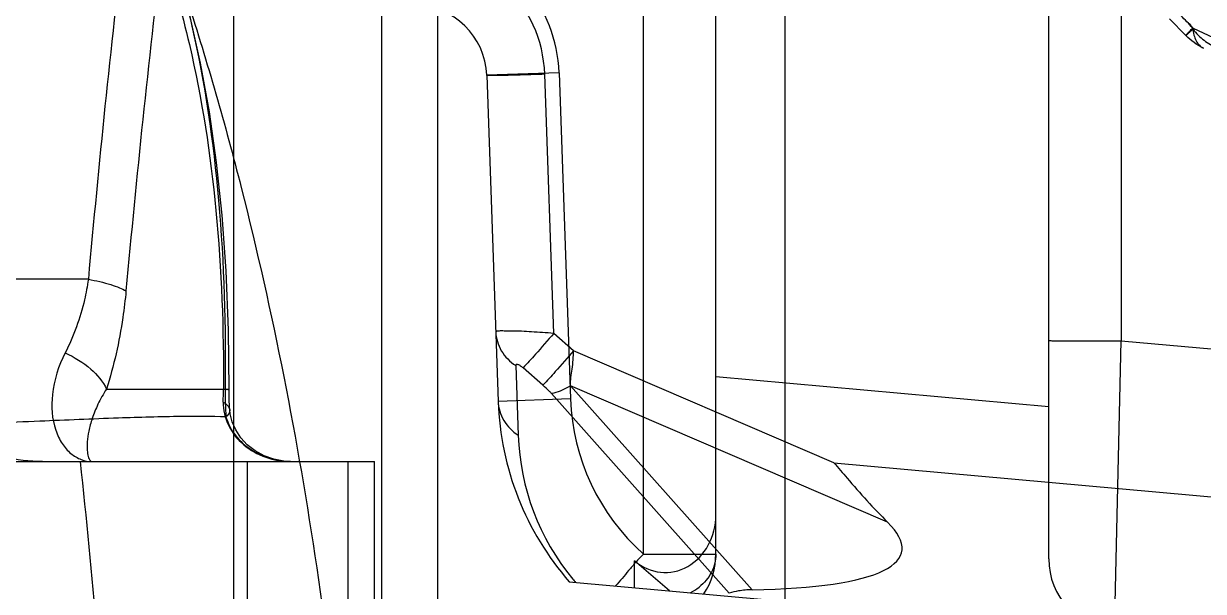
# Model space of a CAD drawing. Header units: millimetres. Extents: x 28656 to 29764, y -21384 to -20601.
# Drawn here: x 29222.55 to 29230.87, y -21155.97 to -21151.97 of the extents above; entities that cross this region are included whole.
import ezdxf

# ---------------------------------------------------------------- set-up
doc = ezdxf.new("R2010")
doc.units = ezdxf.units.MM
doc.header["$LTSCALE"] = 8
doc.layers.add('Cav-cor', color=30, linetype='Continuous')
doc.layers.add('dim', color=3, linetype='Continuous', lineweight=15)

# ---------------------------------------------------------------- blocks, each defined once
blk = doc.blocks.new('20160903.083224')
at = {"layer": 'Cav-cor', "color": 241}
for p, q in [((0.8933, -6.4863), (0.8933, 19.5137)), ((3.7363, -6.4863), (3.7363, 19.5137)), ((-0.1533, 18.0947), (-0.1533, -4.9053)), ((2.7373, -0.7267), (2.7373, 7.8297)), ((3.2473, -0.7267), (3.2473, 7.8297)), ((5.5933, -0.7602), (5.5933, 7.8297)), ((6.1033, 7.8297), (6.1033, 0.776)), ((1.2861, 3.1377), (1.2861, -6.4863)), ((6.4457, 3.0444), (6.5597, 2.9258)), ((2.1422, 2.6633), (1.6325, 2.6455)), ((2.1422, 2.6633), (2.2225, 0.3655)), ((1.6325, 2.6455), (1.7128, 0.3477)), ((2.1051, 0.8275), (2.0414, 2.6526)), ((-1.1756, 1.2086), (-4.8658, 1.2086)), ((2.2449, 0.7055), (2.1051, 0.8275)), ((6.0577, -1.2681), (6.1034, 0.776)), ((6.1033, 0.776), (14.9155, -0.0167)), ((4.0787, -0.0836), (2.2449, 0.7055)), ((1.8369, 0.6008), (1.854, 0.1102)), ((2.0284, 0.4618), (1.8886, 0.5837)), ((5.5933, 0.3098), (3.2473, 0.5208)), ((-1.0481, 0.4347), (-0.2232, 0.4347)), ((4.458, -0.5028), (2.2237, 0.4586)), ((3.5031, -0.9787), (2.2237, 0.4586)), ((2.2225, 0.3655), (1.7128, 0.3477)), ((3.3414, -1.0032), (2.0891, 0.4037)), ((-7.5286, -0.0753), (0.8424, -0.0753)), ((-0.0538, -4.9053), (-0.0538, -0.0753)), ((0.6558, -4.9053), (0.6558, -0.0753)), ((0.8424, -4.9053), (0.8424, -0.0753)), ((4.0787, -0.0836), (13.1382, -0.8985)), ((2.7373, -0.7267), (3.2473, -0.7267)), ((2.9201, -0.9859), (2.6748, -0.7744)), ((2.6748, -0.9638), (2.6748, -0.7744)), ((2.2145, -0.9224), (15.223, -2.0926))]:
    blk.add_line(p, q, dxfattribs=at)
for points in [[(-0.1841, 0.4323), (-0.1879, 0.8496), (-0.2042, 1.2686), (-0.2321, 1.6611), (-0.2713, 2.0324), (-0.3218, 2.3876), (-0.3841, 2.7316), (-0.4594, 3.0683), (-0.5492, 3.4012), (-0.6455, 3.7046)], [(-0.1794, 0.2898), (-0.1808, 0.3108), (-0.1832, 0.3643), (-0.1842, 0.4176), (-0.1842, 0.4323)], [(0.2492, -0.0753), (0.2032, -0.0728), (0.1309, -0.0592), (0.0626, -0.0346), (0, 0), (-0.055, 0.043), (-0.101, 0.0928), (-0.1368, 0.1473), (-0.1618, 0.2041), (-0.176, 0.2607), (-0.1794, 0.2898)]]:
    blk.add_lwpolyline(points, dxfattribs=at)
for centre, radius, start, end in [((89.1418, -6.8714), 90.6781, 173.339861, 174.887791), ((1.1228, 2.6277), 1.02, 2, 77.20078), ((87.0157, -6.8756), 88.2893, 173.225054, 174.799809), ((1.1239, 2.6206), 0.918, 2.0004, 89.9996), ((1.1228, 2.6277), 0.51, 2, 90), ((-13.7542, -16.4772), 28.1637, 43.69499, 43.94122), ((14.0815, 8.4432), 9.2604, 215.9272, 216.22358), ((-7.8824, 0.5114), 7.6596, 358.74623, 359.42629), ((2.0924, 0.4045), 2.3038, 179.35186, 184.1194), ((3.7515, 0.4189), 2.04, 182, 221.11017), ((3.7515, 0.4189), 1.53, 182, 228.47974), ((3.5349, 0.1685), 1.6819, 181.98814, 219.57043), ((2.7373, -0.7267), 0.51, 326.55915, 0), ((6.1033, -0.7602), 0.51, 180.00008, 264.86001), ((3.535, 0.1677), 1.6815, 219.5483, 220.59319), ((2.9058, -0.6764), 0.3608, 296.56317, 308.21678)]:
    blk.add_arc(centre, radius, start, end, dxfattribs=at)
for centre, major_axis, ratio, start_param, end_param in [((2.8903, -0.4503), (0, 0.4065), 0.878316, 2.49338, 4.712389), ((-0.9308, 0.3846), (5.4882, -1.0942), 0.148489, 5.681952, 6.50568)]:
    blk.add_ellipse(centre, major_axis=major_axis, ratio=ratio, start_param=start_param, end_param=end_param, dxfattribs=at)
for points, knots in [([(1.113, 10.9263), (1.7886, 10.6684), (3.1108, 10.0718), (4.9722, 8.9481), (6.7088, 7.642), (8.3392, 6.207), (9.8639, 4.6596), (11.2581, 2.993), (12.5021, 1.2115), (13.2278, -0.042), (13.5685, -0.6802)], [0, 0, 0, 0, 0.124972, 0.249956, 0.374961, 0.499976, 0.624988, 0.749993, 0.874994, 1, 1, 1, 1]), ([(-1.528, 5.6877), (-1.3219, 5.2818), (-0.935, 4.4564), (-0.4607, 3.1737), (-0.0856, 1.8591), (0.2127, 0.5253), (0.4444, -0.8218), (0.6704, -2.6298), (0.7566, -3.9949), (0.7839, -4.9053)], [0, 0, 0, 0, 0.124976, 0.249957, 0.374954, 0.499962, 0.624977, 0.749996, 1, 1, 1, 1]), ([(-0.646, 3.7049), (-0.5668, 3.4713), (-0.3888, 2.8333), (-0.2303, 1.7353), (-0.2062, 0.8752), (-0.2112, 0.4306)], [0, 0, 0, 0, 0.223088, 0.59789, 1, 1, 1, 1]), ([(-0.6571, 3.5398), (-0.581, 3.3173), (-0.4092, 2.7106), (-0.2503, 1.6699), (-0.2212, 0.8548), (-0.2232, 0.4347)], [0, 0, 0, 0, 0.224088, 0.599735, 1, 1, 1, 1]), ([(6.5599, 2.9255), (6.5596, 2.9258), (6.5609, 2.9277), (6.5625, 2.9303), (6.5666, 2.9349), (6.5748, 2.9437), (6.5893, 2.9586), (6.6017, 2.9714), (6.6089, 2.9788)], [0, 0, 0, 0, 0.018742, 0.067783, 0.148279, 0.260103, 0.573797, 1, 1, 1, 1]), ([(6.611, 2.9709), (6.6034, 2.9648), (6.5907, 2.9537), (6.5766, 2.94), (6.5685, 2.9321), (6.5642, 2.9281), (6.562, 2.9264), (6.5602, 2.9252), (6.5599, 2.9255)], [0, 0, 0, 0, 0.427388, 0.741311, 0.853089, 0.933307, 0.981793, 1, 1, 1, 1]), ([(6.6089, 2.9788), (6.6103, 2.9621), (6.6151, 2.931), (6.6302, 2.8892), (6.6527, 2.8567), (6.6731, 2.8421), (6.6836, 2.8372)], [0, 0, 0, 0, 0.299948, 0.561969, 0.79081, 1, 1, 1, 1]), ([(6.6104, 2.9773), (7.3675, 2.6279), (8.4738, 2.0741), (9.8608, 1.2282), (10.8178, 0.559), (11.7065, -0.1461), (12.5395, -0.8751), (13.3326, -1.6177), (13.8441, -2.1221), (14.0946, -2.3761)], [0, 0, 0, 0, 0.270102, 0.400043, 0.525948, 0.648111, 0.767342, 0.88442, 1, 1, 1, 1]), ([(6.611, 2.9709), (6.6327, 2.9412), (6.6844, 2.888), (6.7497, 2.8526), (6.7837, 2.8405)], [0, 0, 0, 0, 0.504395, 1, 1, 1, 1]), ([(2.0414, 2.6526), (2.0149, 2.6517), (1.9628, 2.65), (1.8871, 2.6477), (1.8173, 2.6459), (1.7561, 2.6446), (1.7116, 2.644), (1.6821, 2.6438), (1.6649, 2.6438), (1.6517, 2.6441), (1.6412, 2.6441), (1.6366, 2.645), (1.6326, 2.6448), (1.6325, 2.6455)], [0, 0, 0, 0, 0.194459, 0.3823, 0.555161, 0.706585, 0.830864, 0.881368, 0.923393, 0.956461, 0.980336, 0.994859, 1, 1, 1, 1]), ([(-1.1756, 1.2086), (-1.1825, 1.1601), (-1.2161, 0.9814), (-1.2785, 0.8081), (-1.3387, 0.6897)], [0, 0, 0, 0, 0.269305, 1, 1, 1, 1]), ([(-1.1756, 1.2086), (-1.1218, 1.1988), (-1.0472, 1.1823), (-0.9594, 1.1519), (-0.9245, 1.1354), (-0.9103, 1.1265)], [0, 0, 0, 0, 0.587543, 0.819216, 1, 1, 1, 1]), ([(-0.9102, 1.1265), (-0.9159, 1.0638), (-0.9435, 0.83), (-0.9952, 0.5988), (-1.0481, 0.4347)], [0, 0, 0, 0, 0.26761, 1, 1, 1, 1]), ([(2.1051, 0.8275), (2.0786, 0.8302), (2.0264, 0.8336), (1.9505, 0.8379), (1.8806, 0.8433), (1.8191, 0.8444), (1.7688, 0.8438), (1.7345, 0.8447), (1.7143, 0.8441), (1.7043, 0.8425), (1.6988, 0.841), (1.6956, 0.8391), (1.6956, 0.8382)], [0, 0, 0, 0, 0.194214, 0.38167, 0.55434, 0.705536, 0.829751, 0.921935, 0.954782, 0.978519, 0.993367, 1, 1, 1, 1]), ([(1.6956, 0.8383), (1.6973, 0.792), (1.7262, 0.6968), (1.7962, 0.6273), (1.8369, 0.6008)], [0, 0, 0, 0, 0.487602, 1, 1, 1, 1]), ([(2.1051, 0.8275), (2.0621, 0.7782), (1.9903, 0.6966), (1.9181, 0.6154), (1.8886, 0.5837)], [0, 0, 0, 0, 0.601883, 1, 1, 1, 1]), ([(5.5933, 0.7774), (5.5933, 0.7771), (5.5946, 0.777), (5.5961, 0.7767), (5.5993, 0.7766), (5.6057, 0.7763), (5.6169, 0.7761), (5.6337, 0.776), (5.655, 0.776), (5.6807, 0.7761), (5.7104, 0.7761), (5.7573, 0.7761), (5.8236, 0.7761), (5.9107, 0.7761), (6.0051, 0.7761), (6.0702, 0.776), (6.1033, 0.776)], [0, 0, 0, 0, 0.001335, 0.004992, 0.011022, 0.019418, 0.043241, 0.076304, 0.118262, 0.168688, 0.227145, 0.293057, 0.44452, 0.617343, 0.80511, 1, 1, 1, 1]), ([(-1.3387, 0.6897), (-1.3852, 0.5986), (-1.4447, 0.4176), (-1.4301, 0.1893), (-1.3662, 0.052), (-1.3042, -0.0202), (-1.2303, -0.0649), (-1.176, -0.0752), (-1.1499, -0.0753)], [0, 0, 0, 0, 0.334376, 0.60838, 0.722877, 0.823884, 0.91474, 1, 1, 1, 1]), ([(-1.3387, 0.6897), (-1.2739, 0.6606), (-1.1606, 0.5921), (-1.0729, 0.4891), (-1.0481, 0.4347)], [0, 0, 0, 0, 0.543474, 1, 1, 1, 1]), ([(2.2449, 0.7055), (2.2019, 0.6563), (2.1301, 0.5747), (2.0579, 0.4935), (2.0284, 0.4618)], [0, 0, 0, 0, 0.601883, 1, 1, 1, 1]), ([(2.2237, 0.4586), (2.2212, 0.4979), (2.2369, 0.5801), (2.2438, 0.6623), (2.2449, 0.7055)], [0, 0, 0, 0, 0.476033, 1, 1, 1, 1]), ([(1.8886, 0.5837), (1.8831, 0.5886), (1.8721, 0.5973), (1.8577, 0.6059), (1.8472, 0.6092), (1.841, 0.6092), (1.8371, 0.6056), (1.8368, 0.6024), (1.8369, 0.6008)], [0, 0, 0, 0, 0.343387, 0.652356, 0.772146, 0.858173, 0.924737, 1, 1, 1, 1]), ([(-1.0481, 0.4347), (-1.0702, 0.4005), (-1.1078, 0.3334), (-1.1486, 0.2336), (-1.1729, 0.1444), (-1.1841, 0.0688), (-1.185, 0.0085), (-1.1796, -0.0315), (-1.1714, -0.0547), (-1.1643, -0.0678), (-1.1555, -0.0752), (-1.1499, -0.0753)], [0, 0, 0, 0, 0.22265, 0.419358, 0.587846, 0.726885, 0.836341, 0.916601, 0.946262, 0.969423, 1, 1, 1, 1]), ([(-0.2231, 0.4347), (-0.2175, 0.4345), (-0.2078, 0.4342), (-0.1966, 0.4337), (-0.1902, 0.4332), (-0.1869, 0.433), (-0.1854, 0.4327), (-0.1842, 0.4326), (-0.1842, 0.4323)], [0, 0, 0, 0, 0.432487, 0.7454, 0.855751, 0.934829, 0.982657, 1, 1, 1, 1]), ([(-0.1842, 0.4323), (-0.1842, 0.4317), (-0.1877, 0.4321), (-0.1917, 0.4311), (-0.2008, 0.4311), (-0.2074, 0.4307), (-0.2113, 0.4306)], [0, 0, 0, 0, 0.0655, 0.25484, 0.567167, 1, 1, 1, 1]), ([(2.0891, 0.4037), (2.0846, 0.4088), (2.0652, 0.4291), (2.0444, 0.4479), (2.0284, 0.4618)], [0, 0, 0, 0, 0.24514, 1, 1, 1, 1]), ([(2.2237, 0.4586), (2.1999, 0.4444), (2.1568, 0.4217), (2.1099, 0.4062), (2.0891, 0.4037)], [0, 0, 0, 0, 0.569938, 1, 1, 1, 1]), ([(-0.2246, 0.3438), (-0.2258, 0.2883), (-0.1993, 0.1723), (-0.087, 0.0337), (0.0709, -0.0548), (0.1908, -0.0752), (0.2504, -0.0753)], [0, 0, 0, 0, 0.238183, 0.489194, 0.744412, 1, 1, 1, 1]), ([(-0.2246, 0.3438), (-0.2181, 0.3401), (-0.1982, 0.3276), (-0.1806, 0.3062), (-0.1794, 0.2898)], [0, 0, 0, 0, 0.313874, 1, 1, 1, 1]), ([(1.7128, 0.3477), (1.7144, 0.3014), (1.7433, 0.2062), (1.8133, 0.1367), (1.854, 0.1102)], [0, 0, 0, 0, 0.487602, 1, 1, 1, 1]), ([(-0.1794, 0.2898), (-0.1791, 0.2856), (-0.1808, 0.2659), (-0.1942, 0.2494), (-0.2054, 0.239)], [0, 0, 0, 0, 0.215393, 1, 1, 1, 1]), ([(-0.2054, 0.239), (-0.3103, 0.2429), (-0.5632, 0.2433), (-1.0007, 0.2303), (-1.5449, 0.2074), (-1.9414, 0.1917), (-2.1531, 0.1841)], [0, 0, 0, 0, 0.161505, 0.38921, 0.673841, 1, 1, 1, 1]), ([(-0.2054, 0.239), (-0.1924, 0.191), (-0.1439, 0.1009), (-0.031, 0.002), (0.1035, -0.0603), (0.201, -0.0751), (0.2493, -0.0753)], [0, 0, 0, 0, 0.253618, 0.505225, 0.75375, 1, 1, 1, 1]), ([(-1.4977, -0.0753), (-1.5897, -0.0753), (-1.7698, -0.0551), (-1.9366, 0.0178), (-2.0098, 0.0642)], [0, 0, 0, 0, 0.515024, 1, 1, 1, 1]), ([(-0.9339, -4.9053), (-0.9491, -4.0981), (-1.0092, -2.4853), (-1.1424, -0.8764), (-1.232, -0.0753)], [0, 0, 0, 0, 0.500362, 1, 1, 1, 1]), ([(4.0787, -0.0836), (4.1096, -0.1199), (4.2319, -0.2632), (4.3577, -0.404), (4.458, -0.5028)], [0, 0, 0, 0, 0.253036, 1, 1, 1, 1]), ([(2.7373, -0.7267), (2.7185, -0.7454), (2.6824, -0.7836), (2.6186, -0.8606), (2.5709, -0.9162), (2.5394, -0.9516)], [0, 0, 0, 0, 0.266042, 0.525613, 1, 1, 1, 1]), ([(3.2473, -0.7267), (3.2473, -0.7705), (3.225, -0.8611), (3.1648, -0.9316), (3.129, -0.9599)], [0, 0, 0, 0, 0.489307, 1, 1, 1, 1]), ([(3.5031, -0.9787), (3.4706, -0.9792), (3.4159, -0.9833), (3.3622, -0.9954), (3.3414, -1.0032)], [0, 0, 0, 0, 0.594254, 1, 1, 1, 1])]:
    blk.add_open_spline(points, degree=3, knots=knots, dxfattribs=at)
blk.add_open_spline([(6.6836, 2.8372), (6.6375, 2.8585), (6.5947, 2.8891), (6.5596, 2.9259)], degree=3, dxfattribs=at)

msp = doc.modelspace()

# ---------------------------------------------------------------- block references
at = {"layer": 'dim'}
msp.add_blockref('20160903.083224', (29224.1868, -21154.9766), dxfattribs=at)

doc.saveas('drawing.dxf')
